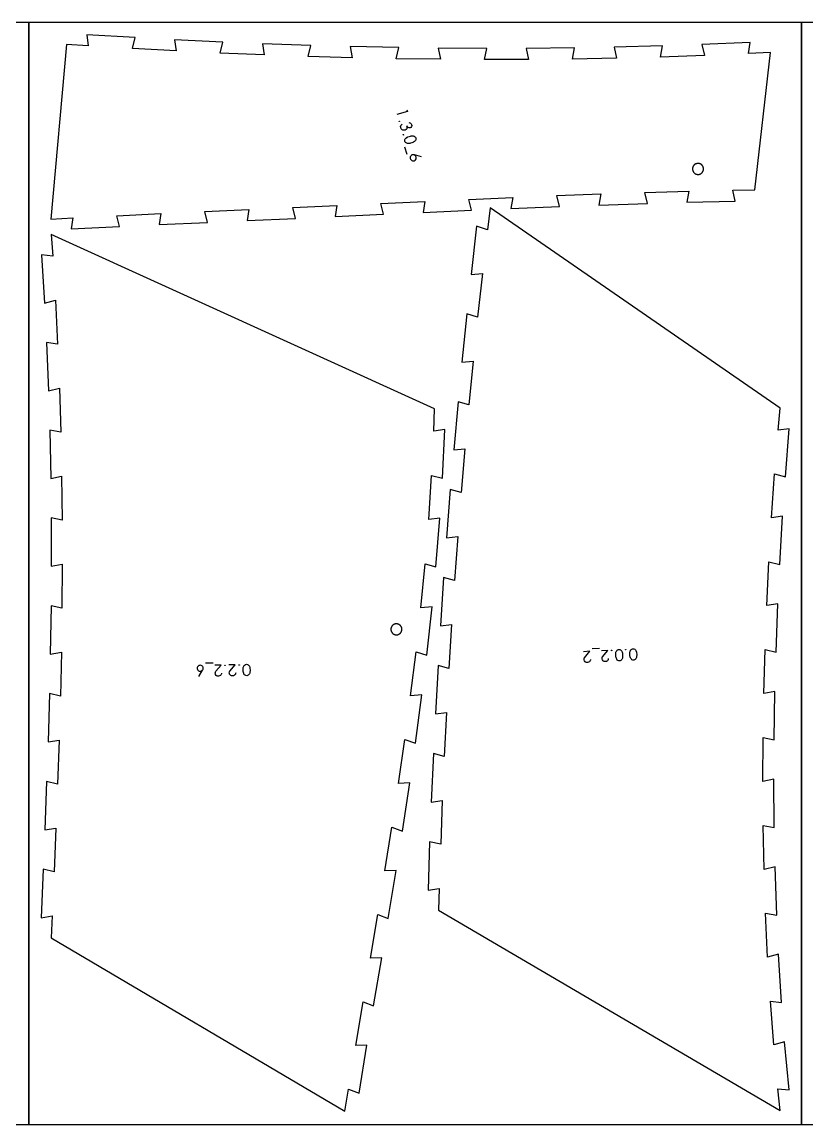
# Model space of a CAD drawing. Header units: millimetres. Extents: x 0 to 7990, y -3000 to -2000.
# Drawn here: x 2094 to 2805, y -3000 to -2000 of the extents above; entities that cross this region are included whole.
import ezdxf

# ---------------------------------------------------------------- set-up
doc = ezdxf.new("R2010")
doc.units = ezdxf.units.MM
doc.header["$MEASUREMENT"] = 0
for name, color, linetype, true_color in [('Default', 18, 'Continuous', 0x000000), ('nest$l_engrave_text', 5, 'Continuous', 0x0000ff), ('nest$l_inner_cut', 3, 'Continuous', 0x00ff00), ('nest$l_outer_cut', 1, 'Continuous', 0xff0000)]:
    doc.layers.add(name, color=color, linetype=linetype, true_color=true_color)

msp = doc.modelspace()

# ---------------------------------------------------------------- linework, layer by layer
at = {"layer": 'Default'}
for points in [[(1400, -3000), (1400, -2000), (2100, -2000), (2100, -3000)], [(2100, -3000), (2100, -2000), (2800, -2000), (2800, -3000)], [(2800, -3000), (2800, -2000), (3500, -2000), (3500, -3000)]]:
    msp.add_lwpolyline(points, close=True, dxfattribs=at)
at = {"layer": 'nest$l_engrave_text'}
for points in [[(2442.5, -2079.7), (2442.9, -2081.1), (2433.5, -2083.9)], [(2444.3, -2091), (2445.3, -2091.3), (2445.9, -2091.6), (2446.4, -2092.2), (2446.8, -2092.9), (2446.9, -2093.8), (2446.7, -2094.7), (2446.2, -2095.5), (2445.4, -2095.9), (2444.5, -2096), (2443.6, -2095.6), (2442.9, -2095), (2442.4, -2094.2), (2442.5, -2095.6), (2442.3, -2096.7), (2441.7, -2097.5), (2440.9, -2098), (2440.2, -2098.1), (2439.5, -2098.1), (2438.9, -2098), (2438.3, -2097.7), (2437.4, -2096.8), (2436.9, -2095.5), (2436.8, -2094.7), (2437, -2093.8), (2437.5, -2093.2), (2438.2, -2092.5)], [(2440.4, -2113.2), (2442.4, -2119.7)], [(2455.6, -2122.2), (2449.5, -2120.5), (2448.9, -2120.4), (2448.3, -2120.3), (2447.9, -2120.3), (2447.1, -2120.5), (2446.5, -2120.9), (2446, -2121.5), (2445.6, -2122.2), (2445.5, -2122.9), (2445.6, -2123.7), (2445.8, -2124.4), (2446.3, -2125), (2446.9, -2125.5), (2447.7, -2125.8), (2448.4, -2125.9), (2449.1, -2125.7), (2449.9, -2125.3), (2450.4, -2124.8), (2450.8, -2124.1), (2450.9, -2123.3), (2450.9, -2122.6), (2450.5, -2121.8), (2450.3, -2121.4), (2449.9, -2121), (2449.5, -2120.7), (2448.9, -2120.4)], [(2617, -2568.1), (2610.3, -2568.4)], [(2625.1, -2577.1), (2625, -2577.5), (2624.8, -2578.2), (2624.5, -2578.7), (2624.2, -2579.1), (2623.3, -2579.7), (2622.4, -2579.9), (2621.8, -2579.9), (2621.3, -2579.8), (2620.8, -2579.6), (2620.3, -2579.3), (2619.6, -2578.4), (2619.4, -2577.8), (2619.3, -2577.4), (2619.3, -2576.9), (2619.4, -2576.4), (2619.5, -2576.1), (2619.5, -2575.9), (2619.7, -2575.5), (2624.5, -2569.7), (2618.7, -2570)], [(2608.9, -2577.9), (2608.8, -2578.4), (2608.5, -2579.1), (2608.2, -2579.6), (2607.9, -2580), (2607.1, -2580.5), (2606.1, -2580.8), (2605.6, -2580.8), (2605, -2580.7), (2604.5, -2580.4), (2604, -2580.1), (2603.3, -2579.2), (2603.1, -2578.7), (2603, -2578.2), (2603.1, -2577.2), (2603.2, -2576.9), (2603.2, -2576.8), (2603.4, -2576.4), (2608.2, -2570.5), (2602.4, -2570.9)], [(2254, -2593.3), (2257.4, -2587.8), (2257.7, -2587.3), (2257.9, -2586.8), (2258, -2586.4), (2258, -2585.6), (2257.8, -2584.9), (2257.4, -2584.2), (2256.9, -2583.7), (2256.2, -2583.4), (2255.4, -2583.2), (2254.6, -2583.3), (2253.9, -2583.5), (2253.2, -2584), (2252.7, -2584.7), (2252.5, -2585.3), (2252.5, -2586.1), (2252.6, -2586.9), (2253, -2587.6), (2253.6, -2588.2), (2254.3, -2588.5), (2255, -2588.6), (2255.9, -2588.5), (2256.4, -2588.4), (2256.8, -2588.2), (2257.2, -2587.8), (2257.6, -2587.4)], [(2266.9, -2581.2), (2260.1, -2581.3)], [(2274.6, -2590.4), (2274.5, -2590.9), (2274.3, -2591.5), (2274, -2592), (2273.6, -2592.4), (2272.8, -2592.9), (2271.8, -2593.2), (2271.3, -2593.1), (2270.7, -2593), (2270.2, -2592.8), (2269.7, -2592.4), (2269.1, -2591.5), (2268.9, -2591), (2268.8, -2590.5), (2268.9, -2589.5), (2269, -2589.2), (2269, -2589.1), (2269.3, -2588.7), (2274.2, -2583), (2268.4, -2583.1)], [(2287.4, -2590.2), (2287.3, -2590.7), (2287.1, -2591.3), (2286.7, -2591.8), (2286.4, -2592.2), (2285.5, -2592.7), (2284.6, -2592.9), (2284, -2592.9), (2283.5, -2592.8), (2283, -2592.6), (2282.5, -2592.2), (2281.8, -2591.3), (2281.6, -2590.8), (2281.5, -2590.3), (2281.7, -2589.3), (2281.8, -2589), (2281.8, -2588.9), (2282, -2588.5), (2287, -2582.8), (2281.2, -2582.9)]]:
    msp.add_lwpolyline(points, dxfattribs=at)
for points in [[(2435.9, -2090), (2435.9, -2090.1), (2435.7, -2090.2), (2435.5, -2090.2), (2435.4, -2090.1), (2435.4, -2089.9), (2435.6, -2089.8), (2435.8, -2089.8)], [(2439.6, -2102.2), (2439.6, -2102.3), (2439.4, -2102.5), (2439.3, -2102.4), (2439.2, -2102.3), (2439.2, -2102.1), (2439.3, -2102), (2439.5, -2102)], [(2440.7, -2106.6), (2441, -2105.9), (2441.6, -2105.2), (2442.4, -2104.6), (2442.5, -2104.5), (2442.7, -2104.4), (2443, -2104.3), (2443.4, -2104.1), (2444.6, -2103.7), (2445.8, -2103.4), (2446.3, -2103.3), (2446.6, -2103.3), (2446.9, -2103.2), (2447, -2103.2), (2448.3, -2103.3), (2448.7, -2103.4), (2449.1, -2103.5), (2449.8, -2104), (2450.2, -2104.5), (2450.5, -2105.1), (2450.7, -2105.9), (2450.6, -2106.7), (2450.3, -2107.3), (2449.8, -2108), (2449.3, -2108.4), (2448.5, -2108.9), (2447.9, -2109.2), (2446.9, -2109.6), (2445.9, -2109.9), (2445.1, -2110.1), (2444.3, -2110.2), (2443.7, -2110.2), (2443, -2110.1), (2442.3, -2109.9), (2441.7, -2109.6), (2441.3, -2109.2), (2440.9, -2108.7), (2440.7, -2108.2), (2440.5, -2107.4)], [(2628, -2570), (2627.8, -2569.9), (2627.7, -2569.8), (2627.8, -2569.6), (2628, -2569.5), (2628.1, -2569.6), (2628.2, -2569.7), (2628.1, -2569.9)], [(2636.2, -2569.3), (2636.8, -2569.8), (2637.3, -2570.5), (2637.7, -2571.5), (2637.7, -2571.6), (2637.8, -2571.8), (2637.8, -2572.1), (2637.9, -2572.5), (2638, -2573.8), (2638, -2575), (2638, -2575.5), (2638, -2575.9), (2637.9, -2576.1), (2637.9, -2576.3), (2637.8, -2576.9), (2637.5, -2577.4), (2637.3, -2577.9), (2637.1, -2578.2), (2636.5, -2578.8), (2635.9, -2579.1), (2635.2, -2579.2), (2634.4, -2579.2), (2633.6, -2578.9), (2633.1, -2578.5), (2632.6, -2577.8), (2632.3, -2577.2), (2632, -2576.3), (2631.9, -2575.6), (2631.7, -2574.6), (2631.7, -2573.6), (2631.7, -2572.7), (2631.8, -2571.9), (2631.9, -2571.3), (2632.2, -2570.7), (2632.6, -2570), (2633, -2569.6), (2633.5, -2569.2), (2634, -2569), (2634.6, -2568.9), (2635.4, -2569)], [(2640.7, -2569.3), (2640.6, -2569.3), (2640.5, -2569.1), (2640.5, -2568.9), (2640.7, -2568.8), (2640.9, -2568.9), (2640.9, -2569.1), (2640.9, -2569.2)], [(2648.9, -2568.6), (2649.5, -2569.1), (2650.1, -2569.9), (2650.4, -2570.8), (2650.5, -2570.9), (2650.5, -2571.1), (2650.6, -2571.5), (2650.7, -2571.9), (2650.8, -2573.1), (2650.8, -2574.4), (2650.7, -2574.9), (2650.7, -2575.2), (2650.7, -2575.5), (2650.7, -2575.6), (2650.5, -2576.2), (2650.3, -2576.8), (2650, -2577.2), (2649.9, -2577.5), (2649.3, -2578.1), (2648.6, -2578.4), (2648, -2578.6), (2647.1, -2578.5), (2646.4, -2578.2), (2645.9, -2577.8), (2645.3, -2577.1), (2645, -2576.5), (2644.8, -2575.7), (2644.6, -2574.9), (2644.5, -2573.9), (2644.4, -2572.9), (2644.5, -2572.1), (2644.5, -2571.2), (2644.7, -2570.7), (2644.9, -2570), (2645.3, -2569.4), (2645.8, -2568.9), (2646.2, -2568.6), (2646.8, -2568.3), (2647.4, -2568.2), (2648.1, -2568.3)], [(2277.7, -2583.4), (2277.6, -2583.4), (2277.5, -2583.2), (2277.6, -2583), (2277.7, -2583), (2277.9, -2583), (2277.9, -2583.2), (2277.9, -2583.4)], [(2290.5, -2583.2), (2290.3, -2583.1), (2290.3, -2583), (2290.3, -2582.8), (2290.5, -2582.7), (2290.7, -2582.8), (2290.7, -2583), (2290.7, -2583.1)], [(2298.7, -2582.8), (2299.3, -2583.3), (2299.8, -2584.1), (2300.2, -2585.1), (2300.2, -2585.2), (2300.2, -2585.4), (2300.3, -2585.7), (2300.3, -2586.1), (2300.4, -2587.4), (2300.4, -2588.6), (2300.3, -2589.1), (2300.3, -2589.5), (2300.2, -2589.7), (2300.2, -2589.8), (2300.1, -2590.4), (2299.8, -2591), (2299.5, -2591.4), (2299.4, -2591.7), (2298.7, -2592.3), (2298.1, -2592.6), (2297.4, -2592.7), (2296.6, -2592.6), (2295.9, -2592.3), (2295.3, -2591.9), (2294.8, -2591.2), (2294.6, -2590.6), (2294.3, -2589.7), (2294.2, -2589), (2294.1, -2587.9), (2294.1, -2586.9), (2294.1, -2586.1), (2294.2, -2585.3), (2294.4, -2584.7), (2294.7, -2584), (2295.1, -2583.4), (2295.6, -2583), (2296, -2582.6), (2296.6, -2582.4), (2297.2, -2582.3), (2297.9, -2582.4)]]:
    msp.add_lwpolyline(points, close=True, dxfattribs=at)
at = {"layer": 'nest$l_inner_cut'}
for points in [[(2707.8, -2138), (2707.9, -2137.9), (2708.1, -2137.8), (2708.3, -2137.8), (2708.4, -2137.7), (2708.6, -2137.6), (2708.7, -2137.5), (2708.9, -2137.5), (2709, -2137.4), (2709.2, -2137.3), (2709.3, -2137.2), (2709.5, -2137.1), (2709.6, -2137), (2709.7, -2136.8), (2709.8, -2136.7), (2710, -2136.6), (2710.1, -2136.5), (2710.2, -2136.3), (2710.3, -2136.2), (2710.4, -2136.1), (2710.5, -2135.9), (2710.6, -2135.8), (2710.7, -2135.6), (2710.8, -2135.5), (2710.8, -2135.3), (2710.9, -2135.1), (2711, -2135), (2711, -2134.8), (2711.1, -2134.7), (2711.1, -2134.5), (2711.2, -2134.3), (2711.2, -2134.2), (2711.3, -2134), (2711.3, -2133.8), (2711.3, -2133.6), (2711.3, -2133.5), (2711.3, -2133.3), (2711.3, -2133.1), (2711.3, -2132.9), (2711.3, -2132.8), (2711.3, -2132.6), (2711.3, -2132.4), (2711.2, -2132.3), (2711.2, -2132.1), (2711.2, -2131.9), (2711.1, -2131.8), (2711.1, -2131.6), (2711, -2131.4), (2710.9, -2131.3), (2710.9, -2131.1), (2710.8, -2130.9), (2710.7, -2130.8), (2710.6, -2130.6), (2710.5, -2130.5), (2710.4, -2130.3), (2710.3, -2130.2), (2710.2, -2130.1), (2710.1, -2129.9), (2710, -2129.8), (2709.9, -2129.7), (2709.8, -2129.6), (2709.6, -2129.4), (2709.5, -2129.3), (2709.4, -2129.2), (2709.2, -2129.1), (2709.1, -2129), (2708.9, -2128.9), (2708.8, -2128.8), (2708.6, -2128.7), (2708.5, -2128.7), (2708.3, -2128.6), (2708.2, -2128.5), (2708, -2128.5), (2707.8, -2128.4), (2707.7, -2128.4), (2707.5, -2128.3), (2707.3, -2128.3), (2707.2, -2128.2), (2707, -2128.2), (2706.8, -2128.2), (2706.7, -2128.2), (2706.5, -2128.2), (2706.3, -2128.2), (2706.1, -2128.2), (2706, -2128.2), (2705.8, -2128.2), (2705.6, -2128.2), (2705.4, -2128.2), (2705.3, -2128.3), (2705.1, -2128.3), (2704.9, -2128.4), (2704.8, -2128.4), (2704.6, -2128.5), (2704.4, -2128.5), (2704.3, -2128.6), (2704.1, -2128.7), (2704, -2128.8), (2703.8, -2128.8), (2703.7, -2128.9), (2703.5, -2129), (2703.4, -2129.1), (2703.2, -2129.2), (2703.1, -2129.3), (2703, -2129.4), (2702.9, -2129.6), (2702.7, -2129.7), (2702.6, -2129.8), (2702.5, -2129.9), (2702.4, -2130.1), (2702.3, -2130.2), (2702.2, -2130.4), (2702.1, -2130.5), (2702, -2130.7), (2701.9, -2130.8), (2701.8, -2131), (2701.8, -2131.1), (2701.7, -2131.3), (2701.6, -2131.4), (2701.6, -2131.6), (2701.5, -2131.8), (2701.5, -2131.9), (2701.4, -2132.1), (2701.4, -2132.3), (2701.4, -2132.4), (2701.3, -2132.6), (2701.3, -2132.8), (2701.3, -2133), (2701.3, -2133.1), (2701.3, -2133.3), (2701.3, -2133.5), (2701.3, -2133.7), (2701.4, -2133.8), (2701.4, -2134), (2701.4, -2134.2), (2701.5, -2134.3), (2701.5, -2134.5), (2701.5, -2134.7), (2701.6, -2134.8), (2701.7, -2135), (2701.7, -2135.2), (2701.8, -2135.3), (2701.9, -2135.5), (2702, -2135.6), (2702.1, -2135.8), (2702.1, -2135.9), (2702.2, -2136.1), (2702.3, -2136.2), (2702.5, -2136.3), (2702.6, -2136.5), (2702.7, -2136.6), (2702.8, -2136.7), (2702.9, -2136.8), (2703.1, -2137), (2703.2, -2137.1), (2703.3, -2137.2), (2703.5, -2137.3), (2703.6, -2137.4), (2703.8, -2137.5), (2703.9, -2137.6), (2704.1, -2137.6), (2704.2, -2137.7), (2704.4, -2137.8), (2704.5, -2137.8), (2704.7, -2137.9), (2704.9, -2138), (2705, -2138), (2705.2, -2138), (2705.4, -2138.1), (2705.5, -2138.1), (2705.7, -2138.1), (2705.9, -2138.2), (2706.1, -2138.2), (2706.2, -2138.2), (2706.4, -2138.2), (2706.6, -2138.2), (2706.8, -2138.2), (2706.9, -2138.1), (2707.1, -2138.1), (2707.3, -2138.1), (2707.4, -2138), (2707.6, -2138)], [(2428, -2550.7), (2428, -2550.9), (2428, -2551), (2428, -2551.2), (2428, -2551.4), (2428.1, -2551.6), (2428.1, -2551.7), (2428.1, -2551.9), (2428.2, -2552.1), (2428.2, -2552.2), (2428.3, -2552.4), (2428.4, -2552.6), (2428.4, -2552.7), (2428.5, -2552.9), (2428.6, -2553), (2428.7, -2553.2), (2428.8, -2553.3), (2428.9, -2553.5), (2429, -2553.6), (2429.1, -2553.7), (2429.2, -2553.9), (2429.3, -2554), (2429.4, -2554.1), (2429.5, -2554.3), (2429.7, -2554.4), (2429.8, -2554.5), (2429.9, -2554.6), (2430.1, -2554.7), (2430.2, -2554.8), (2430.4, -2554.9), (2430.5, -2555), (2430.7, -2555.1), (2430.8, -2555.1), (2431, -2555.2), (2431.1, -2555.3), (2431.3, -2555.3), (2431.5, -2555.4), (2431.6, -2555.4), (2431.8, -2555.5), (2432, -2555.5), (2432.1, -2555.5), (2432.3, -2555.6), (2432.5, -2555.6), (2432.7, -2555.6), (2432.8, -2555.6), (2433, -2555.6), (2433.2, -2555.6), (2433.4, -2555.6), (2433.5, -2555.6), (2433.7, -2555.6), (2433.9, -2555.5), (2434, -2555.5), (2434.2, -2555.5), (2434.4, -2555.4), (2434.5, -2555.4), (2434.7, -2555.3), (2434.9, -2555.2), (2435, -2555.2), (2435.2, -2555.1), (2435.3, -2555), (2435.5, -2554.9), (2435.6, -2554.8), (2435.8, -2554.7), (2435.9, -2554.6), (2436.1, -2554.5), (2436.2, -2554.4), (2436.3, -2554.3), (2436.5, -2554.2), (2436.6, -2554.1), (2436.7, -2553.9), (2436.8, -2553.8), (2436.9, -2553.7), (2437, -2553.5), (2437.1, -2553.4), (2437.2, -2553.2), (2437.3, -2553.1), (2437.4, -2552.9), (2437.5, -2552.8), (2437.5, -2552.6), (2437.6, -2552.5), (2437.7, -2552.3), (2437.7, -2552.1), (2437.8, -2552), (2437.8, -2551.8), (2437.9, -2551.6), (2437.9, -2551.5), (2437.9, -2551.3), (2437.9, -2551.1), (2438, -2551), (2438, -2550.8), (2438, -2550.6), (2438, -2550.4), (2438, -2550.3), (2437.9, -2550.1), (2437.9, -2549.9), (2437.9, -2549.7), (2437.9, -2549.6), (2437.8, -2549.4), (2437.8, -2549.2), (2437.7, -2549.1), (2437.7, -2548.9), (2437.6, -2548.7), (2437.5, -2548.6), (2437.5, -2548.4), (2437.4, -2548.3), (2437.3, -2548.1), (2437.2, -2548), (2437.1, -2547.8), (2437, -2547.7), (2436.9, -2547.5), (2436.8, -2547.4), (2436.7, -2547.3), (2436.6, -2547.2), (2436.5, -2547), (2436.3, -2546.9), (2436.2, -2546.8), (2436.1, -2546.7), (2435.9, -2546.6), (2435.8, -2546.5), (2435.6, -2546.4), (2435.5, -2546.3), (2435.3, -2546.2), (2435.2, -2546.1), (2435, -2546.1), (2434.9, -2546), (2434.7, -2545.9), (2434.5, -2545.9), (2434.4, -2545.8), (2434.2, -2545.8), (2434, -2545.7), (2433.9, -2545.7), (2433.7, -2545.7), (2433.5, -2545.6), (2433.4, -2545.6), (2433.2, -2545.6), (2433, -2545.6), (2432.8, -2545.6), (2432.7, -2545.6), (2432.5, -2545.6), (2432.3, -2545.7), (2432.1, -2545.7), (2432, -2545.7), (2431.8, -2545.7), (2431.6, -2545.8), (2431.5, -2545.8), (2431.3, -2545.9), (2431.1, -2546), (2431, -2546), (2430.8, -2546.1), (2430.7, -2546.2), (2430.5, -2546.3), (2430.4, -2546.3), (2430.2, -2546.4), (2430.1, -2546.5), (2429.9, -2546.6), (2429.8, -2546.7), (2429.7, -2546.9), (2429.5, -2547), (2429.4, -2547.1), (2429.3, -2547.2), (2429.2, -2547.3), (2429.1, -2547.5), (2429, -2547.6), (2428.9, -2547.8), (2428.8, -2547.9), (2428.7, -2548), (2428.6, -2548.2), (2428.5, -2548.4), (2428.4, -2548.5), (2428.4, -2548.7), (2428.3, -2548.8), (2428.2, -2549), (2428.2, -2549.2), (2428.1, -2549.3), (2428.1, -2549.5), (2428.1, -2549.7), (2428, -2549.8), (2428, -2550), (2428, -2550.2), (2428, -2550.4), (2428, -2550.5)]]:
    msp.add_lwpolyline(points, close=True, dxfattribs=at)
at = {"layer": 'nest$l_outer_cut'}
for points in [[(2119.8, -2178.6), (2139.7, -2177.5), (2138.2, -2187.6), (2182.1, -2185.4), (2179.6, -2175.6), (2219.5, -2173.6), (2217.9, -2183.7), (2261.8, -2181.7), (2259.3, -2171.8), (2299.2, -2169.9), (2297.7, -2180), (2341.5, -2178), (2339.1, -2168.1), (2378.9, -2166.2), (2377.4, -2176.3), (2421.3, -2174.3), (2418.8, -2164.4), (2458.7, -2162.6), (2457.1, -2172.7), (2501, -2170.7), (2498.5, -2160.8), (2538.4, -2159.1), (2536.8, -2169.1), (2580.7, -2167.3), (2578.3, -2157.4), (2618.2, -2155.9), (2616.5, -2166), (2660.4, -2164.5), (2658.1, -2154.5), (2698, -2153.4), (2696.2, -2163.4), (2740.1, -2162.4), (2737.9, -2152.5), (2757.8, -2152.1), (2772, -2027.5), (2752.1, -2028.5), (2753.6, -2018.4), (2709.8, -2020.3), (2712.2, -2030.2), (2672.3, -2031.7), (2674.1, -2021.6), (2630.2, -2022.8), (2632.4, -2032.7), (2592.5, -2033.5), (2594.4, -2023.5), (2550.5, -2023.9), (2552.6, -2033.9), (2512.7, -2034), (2514.8, -2024), (2470.9, -2023.7), (2472.8, -2033.7), (2432.9, -2033.2), (2435.1, -2023.2), (2391.2, -2022.3), (2393, -2032.3), (2353.1, -2031.2), (2355.5, -2021.3), (2311.6, -2019.7), (2313.2, -2029.8), (2273.4, -2028.1), (2275.8, -2018.2), (2232, -2016.1), (2233.5, -2026.2), (2193.7, -2024), (2196.2, -2014.1), (2152.4, -2011.5), (2153.8, -2021.6), (2133.9, -2020.3)], [(2517.8, -2168.5), (2515.5, -2188.3), (2505.7, -2185.2), (2500.7, -2228.8), (2510.9, -2228), (2506.5, -2267.7), (2496.8, -2264.7), (2492.3, -2308.4), (2502.5, -2307.4), (2498.6, -2347.1), (2488.8, -2344.3), (2484.9, -2388), (2495, -2386.9), (2491.6, -2426.7), (2481.8, -2423.9), (2478.4, -2467.7), (2488.5, -2466.5), (2485.6, -2506.3), (2475.8, -2503.7), (2472.9, -2547.5), (2483, -2546.2), (2480.5, -2586), (2470.7, -2583.5), (2468.3, -2627.3), (2478.4, -2625.9), (2476.4, -2665.8), (2466.5, -2663.3), (2464.5, -2707.2), (2474.6, -2705.7), (2473.1, -2745.5), (2463.1, -2743.2), (2461.7, -2787.1), (2471.7, -2785.5), (2471.1, -2805.4), (2780.7, -2987), (2778.7, -2967.2), (2788.8, -2968.3), (2784.8, -2924.6), (2775, -2927.5), (2771.9, -2887.8), (2782, -2889.1), (2779.3, -2845.3), (2769.4, -2848), (2767.5, -2808.1), (2777.6, -2809.8), (2776.1, -2766), (2766.2, -2768.3), (2765.4, -2728.4), (2775.4, -2730.3), (2775.1, -2686.5), (2765.1, -2688.6), (2765.3, -2648.7), (2775.3, -2650.8), (2776, -2607), (2766, -2608.8), (2767.1, -2569), (2777, -2571.3), (2778.7, -2527.5), (2768.6, -2529.1), (2770.6, -2489.3), (2780.4, -2491.9), (2783, -2448.1), (2772.9, -2449.5), (2775.7, -2409.7), (2785.5, -2412.5), (2789, -2368.8), (2778.9, -2370), (2780.6, -2350.1)], [(2120.1, -2192.5), (2121.5, -2212.4), (2111.4, -2211), (2114.1, -2254.8), (2123.9, -2252.2), (2126, -2292.1), (2115.9, -2290.5), (2117.7, -2334.3), (2127.6, -2331.9), (2128.8, -2371.8), (2118.8, -2370), (2119.7, -2413.9), (2129.6, -2411.7), (2130.1, -2451.6), (2120.1, -2449.6), (2120.2, -2493.5), (2130.2, -2491.5), (2129.9, -2531.4), (2120, -2529.2), (2119.3, -2573.1), (2129.4, -2571.3), (2128.5, -2611.2), (2118.5, -2608.9), (2117.3, -2652.7), (2127.3, -2651), (2126, -2690.9), (2116, -2688.5), (2114.4, -2732.4), (2124.4, -2730.8), (2122.8, -2770.6), (2112.9, -2768.2), (2111, -2812.1), (2121, -2810.5), (2120.1, -2830.4), (2386.3, -2987.4), (2389.5, -2967.6), (2399.1, -2971.2), (2406.3, -2927.7), (2396.1, -2928), (2402.8, -2888.4), (2412.3, -2892.1), (2419.7, -2848.5), (2409.5, -2848.8), (2416.1, -2809.2), (2425.6, -2812.8), (2432.8, -2769.3), (2422.6, -2769.6), (2428.9, -2730), (2438.5, -2733.5), (2445.1, -2689.8), (2434.9, -2690.3), (2440.6, -2650.6), (2450.2, -2653.9), (2456.1, -2610.1), (2445.9, -2610.8), (2450.8, -2570.9), (2460.5, -2574), (2465.3, -2530.1), (2455.2, -2531), (2459, -2491.1), (2468.8, -2493.9), (2472.4, -2449.9), (2462.3, -2451), (2464.9, -2411), (2474.8, -2413.5), (2477, -2369.4), (2466.9, -2370.9), (2467.6, -2350.8)]]:
    msp.add_lwpolyline(points, close=True, dxfattribs=at)

doc.saveas('drawing.dxf')
